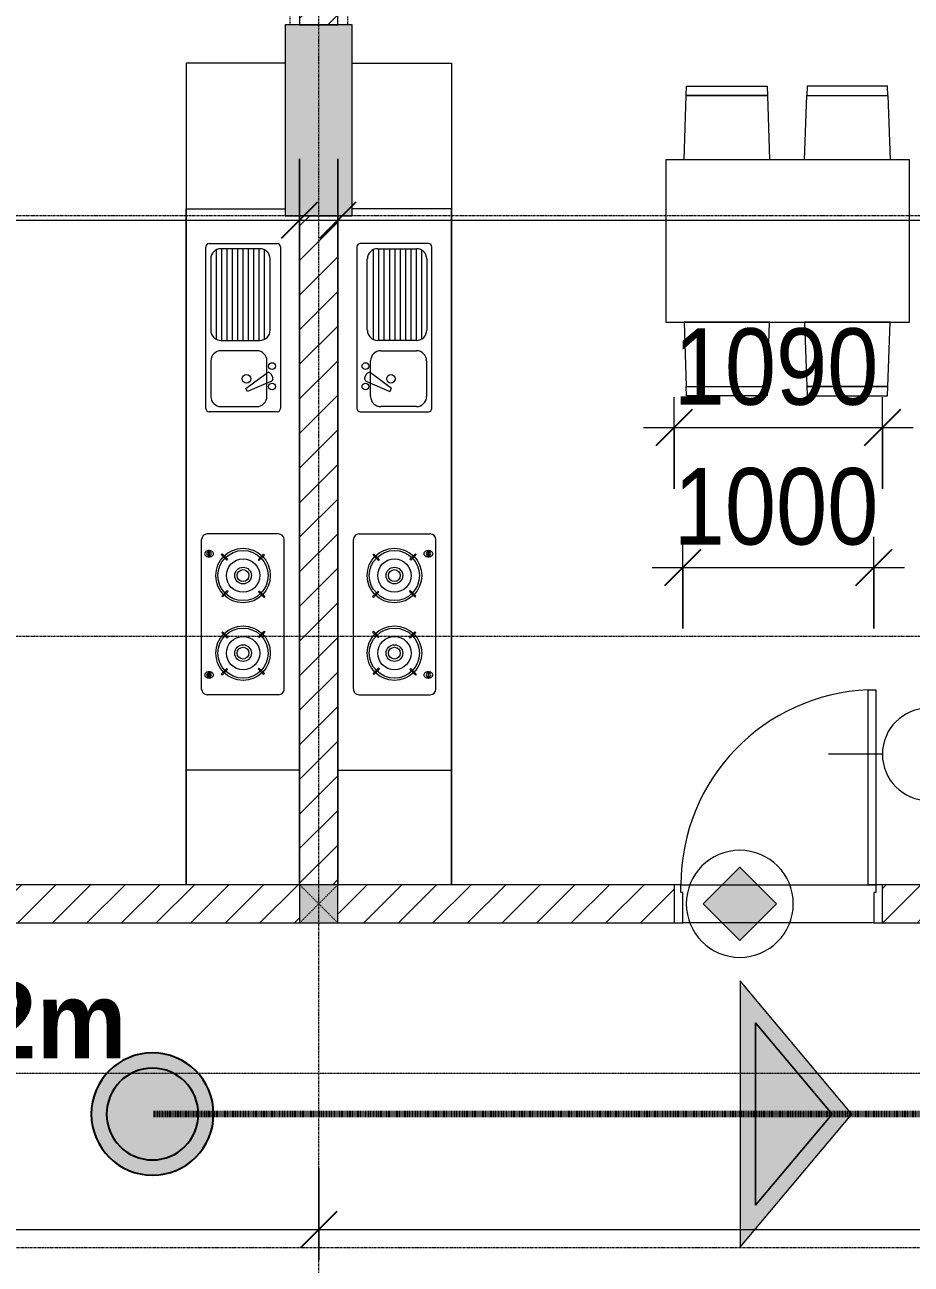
# Model space of a CAD drawing. Header units: millimetres. Extents: x 1591 to 239243, y -15958 to 82755.
# Drawn here: x 169613 to 174251, y 33752 to 40237 of the extents above; entities that cross this region are included whole.
import ezdxf

# ---------------------------------------------------------------- set-up
doc = ezdxf.new("R2010")
doc.units = ezdxf.units.MM
for name, pattern in [('1 NÉT CALL OUT', [6, 3, -3]), ('Dash 1_8_', [6.35, 3.175, -3.175]), ('Dash Dot 3_16_', [7.9375, 4.7625, -1.5875, 0, -1.5875]), ('Dash_2_', [6, 3, -3]), ('Grid Line', [22.225, 12.7, -3.175, 3.175, -3.175])]:
    doc.linetypes.add(name, pattern=pattern)
for name, color, linetype, lineweight in [('0-1', 250, 'Continuous', 5), ('A-ANNO-DIMS', 211, 'Continuous', 9), ('A-ANNO-DIMS-160', 211, 'Continuous', 9), ('A-ANNO-NOTE', 131, 'Continuous', 9), ('A-ANNO-NOTE-1', 131, 'Continuous', 25), ('A-AREA', 32, 'Dash 1_8_', 9), ('A-DETL-3', 90, '1 NÉT CALL OUT', 100), ('A-DETL-GENF-2', 10, 'Continuous', 9), ('A-DOOR-3', 10, 'Continuous', 9), ('A-DOOR-FRAM-1', 10, 'Continuous', 9), ('A-DOOR-IDEN', 31, 'Continuous', 9), ('A-FLOR-2', 9, 'Continuous', 9), ('A-WALL', 113, 'Continuous', 9), ('A-WALL-3', 113, 'Continuous', 18), ('A-WALL-PATT-2', 111, 'Continuous', 9), ('G-ANNO-SYMB-1', 111, 'Dash Dot 3_16_', 18), ('G-ANNO-TEXT-2', 142, 'Continuous', 9), ('I-FURN', 30, 'Continuous', 9), ('I-FURN-1', 254, 'Continuous', 9), ('S-COLS', 52, 'Continuous', 9), ('S-COLS-1', 52, 'Continuous', 5), ('S-COLS-2', 250, 'Continuous', 18), ('S-COLS-6', 52, 'Continuous', 18), ('S-COLS-HDLN', 52, 'Dash_2_', 9), ('S-GRID-1', 1, 'Grid Line', 9)]:
    doc.layers.add(name, color=color, linetype=linetype, lineweight=lineweight)
doc.styles.add('Arial_10', font='arial_0.ttf', dxfattribs={"width": 0.95, "height": 400})
doc.styles.add('UTM Avo', font='UTM Avo.ttf', dxfattribs={"width": 0.9, "height": 400})
doc.dimstyles.new('1_Dim_chi_tiet_2_5', dxfattribs={"dimscale": 304.8, "dimtxt": 399.720379, "dimasz": 0.629921, "dimexe": 0.524934, "dimexo": 0.0625, "dimgap": 0.052493, "dimtad": 1, "dimdec": 0, "dimrnd": 5, "dimzin": 0, "dimdsep": 46, "dimtxsty": 'UTM Avo', "dimblk1": 'OBLIQUE', "dimblk2": 'OBLIQUE', "dimsah": 1, "dimcen": 0.09, "dimdle": 0.524934, "dimazin": 0, "dimtfac": 1, "dimtdec": 4, "dimtix": 1, "dimtmove": 0, "dimatfit": 3, "dimfxl": 1.049869, "dimfxlon": 1, "dimtvp": 1, "dimtolj": 1, "dimtzin": 0, "dimarcsym": 2})
doc.dimstyles.new('1_Dim_chi_tiet_2_5_1', dxfattribs={"dimscale": 304.8, "dimtxt": 399.720379, "dimasz": 0.629921, "dimexe": 0.524934, "dimexo": 0.0625, "dimgap": 0.052493, "dimtad": 1, "dimdec": 0, "dimrnd": 5, "dimzin": 0, "dimdsep": 46, "dimtxsty": 'UTM Avo', "dimblk1": 'OBLIQUE', "dimblk2": 'OBLIQUE', "dimsah": 1, "dimcen": 0.09, "dimdle": 0.524934, "dimazin": 0, "dimtfac": 1, "dimtdec": 4, "dimtix": 1, "dimtmove": 0, "dimatfit": 3, "dimfxl": 1.049869, "dimfxlon": 1, "dimtvp": 1, "dimtolj": 1, "dimtzin": 0, "dimarcsym": 2})
pattern_1 = [(45, (101998.83, 0), (-90.50967, 90.50967), [])]

# ---------------------------------------------------------------- blocks, each defined once
blk = doc.blocks.new('NCV_TKTC_KET CAU_rvt-1-TKCS_MB TẦNG 5')
at = {"layer": 'S-COLS-1'}
blk.add_hatch(color=256, dxfattribs=at).paths.add_polyline_path([(69327.6, 39236.9), (69327.6, 40236.9), (68977.6, 40236.9), (68977.6, 39236.9), (69252.6, 39236.9)])
at = {"layer": 'S-COLS-2'}
for p, q in [((69327.6, 40236.9), (68977.6, 40236.9)), ((68977.6, 40236.9), (68977.6, 39236.9)), ((69327.6, 39236.9), (69327.6, 40236.9)), ((68977.6, 39236.9), (69327.6, 39236.9))]:
    blk.add_line(p, q, dxfattribs=at)
blk = doc.blocks.new('HE BEP A - HE BEP A-V108-TKCS_MB TẦNG 5')
at = {"layer": 'I-FURN'}
for p, q in [((3.5, -11), (765.9, -11)), ((3.5, -530.3), (3.5, -11)), ((765.9, -11), (765.9, -530.3)), ((765.9, -11), (765.9, -530.3)), ((4303.1, -11), (765.9, -11)), ((3703.5, -605.3), (3703.5, -11)), ((1810.5, -114.2), (965.9, -114.2)), ((2467.5, -494.2), (2467.5, -122.2)), ((3279.1, -92.2), (2497.5, -92.2)), ((2555.1, -129.3), (2587.6, -129.3)), ((2555.1, -133.3), (2555.1, -129.3)), ((2587.6, -129.3), (2587.6, -133.3)), ((3189, -129.3), (3189, -133.3)), ((3221.5, -129.3), (3189, -129.3)), ((3221.5, -133.3), (3221.5, -129.3)), ((3309.1, -494.2), (3309.1, -122.2)), ((948.4, -131.7), (948.4, -487.8)), ((975, -397.7), (975, -193.3)), ((981.5, -167.9), (1448.7, -167.9)), ((1028.4, -139.9), (1401.8, -139.9)), ((1455.1, -193.3), (1455.1, -397.7)), ((1509.1, -380.9), (1509.1, -194.2)), ((1562.5, -140.8), (1747.9, -140.8)), ((1801.3, -194.2), (1801.3, -380.9)), ((1828, -487.8), (1828, -131.7)), ((2587.6, -133.3), (2555.1, -133.3)), ((3189, -133.3), (3221.5, -133.3)), ((975, -195.9), (1455.1, -195.9)), ((975, -223.9), (1455.1, -223.9)), ((975, -251.9), (1455.1, -251.9)), ((2575.3, -194.9), (2570.9, -199.3)), ((2570.9, -199.3), (2600, -228.4)), ((2604.4, -224), (2575.3, -194.9)), ((2600, -228.4), (2604.4, -224)), ((2792.8, -197.7), (2763.7, -226.8)), ((2763.7, -226.8), (2768.1, -231.2)), ((2768.1, -231.2), (2797.2, -202)), ((2797.2, -202), (2792.8, -197.7)), ((2979.4, -202), (2983.8, -197.7)), ((3008.5, -231.2), (2979.4, -202)), ((2983.8, -197.7), (3012.9, -226.8)), ((3012.9, -226.8), (3008.5, -231.2)), ((3172.2, -224), (3201.4, -194.9)), ((3176.6, -228.4), (3172.2, -224)), ((3205.8, -199.3), (3176.6, -228.4)), ((3201.4, -194.9), (3205.8, -199.3)), ((975, -279.9), (1455.1, -279.9)), ((975, -307.9), (1455.1, -307.9)), ((975, -335.9), (1455.1, -335.9)), ((975, -363.9), (1455.1, -363.9)), ((1706.2, -324.4), (1627.3, -429.4)), ((1670.1, -454.1), (1721.6, -333.3)), ((1721.6, -333.3), (1706.2, -324.4)), ((2573.6, -416.8), (2602.8, -387.7)), ((2602.8, -387.7), (2607.1, -392.1)), ((3173.9, -387.7), (3169.5, -392.1)), ((3203, -416.8), (3173.9, -387.7)), ((975, -391.9), (1455.1, -391.9)), ((979.9, -419.9), (1450.3, -419.9)), ((1401.8, -451.1), (1028.4, -451.1)), ((1747.9, -434.2), (1562.5, -434.2)), ((2578, -421.2), (2573.6, -416.8)), ((2607.1, -392.1), (2578, -421.2)), ((2766.5, -394.9), (2770.8, -390.5)), ((2795.6, -424), (2766.5, -394.9)), ((2770.8, -390.5), (2800, -419.6)), ((2800, -419.6), (2795.6, -424)), ((3005.8, -390.5), (2976.7, -419.6)), ((2976.7, -419.6), (2981.1, -424)), ((2981.1, -424), (3010.2, -394.9)), ((3010.2, -394.9), (3005.8, -390.5)), ((3169.5, -392.1), (3198.6, -421.2)), ((3198.6, -421.2), (3203, -416.8)), ((965.9, -505.3), (1810.5, -505.3)), ((1644.6, -463.3), (1632.2, -456.1)), ((3279.1, -524.2), (2497.5, -524.2))]:
    blk.add_line(p, q, dxfattribs=at)
for centre, radius in [((2685.4, -309.4), 142.6), ((2685.4, -309.4), 131.3), ((3091.2, -309.4), 142.6), ((3091.2, -309.4), 131.3), ((2685.4, -309.4), 87.2), ((3091.2, -309.4), 87.2), ((1656.3, -327.5), 22.2), ((2685.4, -309.4), 43.6), ((2685.4, -309.4), 30.9), ((3091.2, -309.4), 43.6), ((3091.2, -309.4), 30.9), ((1589.4, -460.9), 17.8), ((1696.1, -460.9), 17.8)]:
    blk.add_circle(centre, radius, dxfattribs=at)
for centre, radius, start, end in [((965.9, -131.7), 17.5, 90, 180), ((1810.5, -131.7), 17.5, 0, 90), ((2497.5, -122.2), 30, 90, 180), ((2588.6, -131.7), 33.5, 163.94189, 180), ((2580.1, -129.2), 24.7, 145.20397, 163.94189), ((2571.3, -131.3), 11.6, 9.71775, 170.28225), ((2574.8, -125.5), 18.1, 120.79762, 145.20397), ((2571.4, -119.8), 11.5, 90, 120.79762), ((2571.4, -119.8), 11.5, 59.20238, 90), ((2568, -125.5), 18.1, 34.79603, 59.20238), ((2562.6, -129.2), 24.7, 16.05811, 34.79603), ((2554.1, -131.7), 33.5, 0, 16.05811), ((3222.5, -131.7), 33.5, 163.94189, 180), ((3214, -129.2), 24.7, 145.20397, 163.94189), ((3208.7, -125.5), 18.1, 120.79762, 145.20397), ((3205.3, -131.3), 11.6, 9.71775, 170.28225), ((3205.3, -119.8), 11.5, 90, 120.79762), ((3205.3, -119.8), 11.5, 59.20238, 90), ((3201.9, -125.5), 18.1, 34.79603, 59.20238), ((3196.5, -129.2), 24.7, 16.05811, 34.79603), ((3188, -131.7), 33.5, 0, 16.05811), ((3279.1, -122.2), 30, 360, 90), ((1028.4, -193.3), 53.3, 90, 180), ((1401.8, -193.3), 53.3, 0, 90), ((1562.5, -194.2), 53.3, 90, 180), ((1747.9, -194.2), 53.3, 0, 90), ((2588.6, -131.7), 33.5, 180, 196.05811), ((2580.1, -134.1), 24.7, 196.05811, 214.79603), ((2571.3, -131.3), 11.6, 189.9102, 350.0898), ((2574.8, -137.9), 18.1, 214.79603, 239.20238), ((2571.4, -143.6), 11.5, 239.20238, 270), ((2571.4, -143.6), 11.5, 270, 300.79762), ((2568, -137.9), 18.1, 300.79762, 325.20397), ((2562.6, -134.1), 24.7, 325.20397, 343.94189), ((2554.1, -131.7), 33.5, 343.94189, 0), ((3222.5, -131.7), 33.5, 180, 196.05811), ((3214, -134.1), 24.7, 196.05811, 214.79603), ((3208.7, -137.9), 18.1, 214.79603, 239.20238), ((3205.3, -131.3), 11.6, 189.9102, 350.0898), ((3205.3, -143.6), 11.5, 239.20238, 270), ((3205.3, -143.6), 11.5, 270, 300.79762), ((3201.9, -137.9), 18.1, 300.79762, 325.20397), ((3196.5, -134.1), 24.7, 325.20397, 343.94189), ((3188, -131.7), 33.5, 343.94189, 0), ((1562.5, -380.9), 53.3, 180, 270), ((1747.9, -380.9), 53.3, 270, 0), ((1028.4, -397.7), 53.3, 180, 270), ((1401.8, -397.7), 53.3, 270, 0), ((1641, -440.7), 17.8, 140.53825, 240.0479), ((965.9, -487.8), 17.5, 180, 270), ((1653.4, -447.9), 17.8, 240.0479, 339.46209), ((1810.5, -487.8), 17.5, 270, 0), ((2497.5, -494.2), 30, 180, 270), ((3279.1, -494.2), 30, 270, 0)]:
    blk.add_arc(centre, radius, start, end, dxfattribs=at)
at = {"layer": 'I-FURN-1'}
for p, q in [((3.5, -11), (4303.1, -11)), ((3.5, -530.3), (3.5, -11))]:
    blk.add_line(p, q, dxfattribs=at)
blk = doc.blocks.new('RES_BAN AN 1 - RES_BAN AN 1-901196-TKCS_MB TẦNG 5')
at = {"layer": 'I-FURN-1'}
for p, q in [((-425, 0), (-425, -1275)), ((425, 0), (-425, 0)), ((425, -1275), (425, 0)), ((-761.9, -113.5), (-809.6, -115.1)), ((-809.6, -115.1), (-809.6, -536.9)), ((-761.9, -113.5), (-425, -102.3)), ((-761.9, -538.5), (-761.9, -113.5)), ((-761.9, -538.5), (-761.9, -113.5)), ((-425, -102.3), (-425, -549.7)), ((425, -102.3), (425, -549.7)), ((761.9, -113.5), (425, -102.3)), ((761.9, -538.5), (761.9, -113.5)), ((761.9, -113.5), (761.9, -538.5)), ((809.6, -115.1), (761.9, -113.5)), ((809.6, -536.9), (809.6, -115.1)), ((-809.6, -536.9), (-761.9, -538.5)), ((-425, -549.7), (-761.9, -538.5)), ((425, -549.7), (761.9, -538.5)), ((761.9, -538.5), (809.6, -536.9)), ((-809.6, -745.3), (-761.9, -743.8)), ((-809.6, -1167.2), (-809.6, -745.3)), ((-761.9, -743.8), (-425, -732.5)), ((-761.9, -1168.8), (-761.9, -743.8)), ((-761.9, -743.8), (-761.9, -1168.8)), ((-425, -732.5), (-425, -1180)), ((425, -732.5), (425, -1180)), ((761.9, -743.8), (425, -732.5)), ((761.9, -743.8), (809.6, -745.3)), ((761.9, -1168.8), (761.9, -743.8)), ((761.9, -1168.8), (761.9, -743.8)), ((809.6, -745.3), (809.6, -1167.2)), ((-761.9, -1168.8), (-809.6, -1167.2)), ((809.6, -1167.2), (761.9, -1168.8)), ((-425, -1180), (-761.9, -1168.8)), ((425, -1180), (761.9, -1168.8)), ((-425, -1275), (425, -1275))]:
    blk.add_line(p, q, dxfattribs=at)
blk = doc.blocks.new('HE BEP A - HE BEP A-V110-TKCS_MB TẦNG 5')
at = {"layer": 'I-FURN'}
for p, q in [((3703.5, 605.3), (3703.5, 11)), ((3.5, 530.3), (3.5, 11)), ((765.9, 11), (765.9, 530.3)), ((765.9, 11), (765.9, 530.3)), ((3279.1, 524.2), (2497.5, 524.2)), ((948.4, 131.7), (948.4, 487.8)), ((965.9, 505.3), (1810.5, 505.3)), ((1644.6, 463.3), (1632.2, 456.1)), ((1670.1, 454.1), (1721.6, 333.3)), ((1828, 487.8), (1828, 131.7)), ((2467.5, 494.2), (2467.5, 122.2)), ((3309.1, 494.2), (3309.1, 122.2)), ((975, 397.7), (975, 193.3)), ((975, 391.9), (1455.1, 391.9)), ((979.9, 419.9), (1450.3, 419.9)), ((1401.8, 451.1), (1028.4, 451.1)), ((1455.1, 193.3), (1455.1, 397.7)), ((1747.9, 434.2), (1562.5, 434.2)), ((1706.2, 324.4), (1627.3, 429.4)), ((2578, 421.2), (2573.6, 416.8)), ((2573.6, 416.8), (2602.8, 387.7)), ((2607.1, 392.1), (2578, 421.2)), ((2602.8, 387.7), (2607.1, 392.1)), ((2795.6, 424), (2766.5, 394.9)), ((2766.5, 394.9), (2770.8, 390.5)), ((2770.8, 390.5), (2800, 419.6)), ((2800, 419.6), (2795.6, 424)), ((2976.7, 419.6), (2981.1, 424)), ((3005.8, 390.5), (2976.7, 419.6)), ((2981.1, 424), (3010.2, 394.9)), ((3010.2, 394.9), (3005.8, 390.5)), ((3169.5, 392.1), (3198.6, 421.2)), ((3173.9, 387.7), (3169.5, 392.1)), ((3203, 416.8), (3173.9, 387.7)), ((3198.6, 421.2), (3203, 416.8)), ((975, 363.9), (1455.1, 363.9)), ((975, 335.9), (1455.1, 335.9)), ((1509.1, 380.9), (1509.1, 194.2)), ((1721.6, 333.3), (1706.2, 324.4)), ((1801.3, 194.2), (1801.3, 380.9)), ((975, 307.9), (1455.1, 307.9)), ((975, 279.9), (1455.1, 279.9)), ((975, 251.9), (1455.1, 251.9)), ((975, 223.9), (1455.1, 223.9)), ((975, 195.9), (1455.1, 195.9)), ((2570.9, 199.3), (2600, 228.4)), ((2575.3, 194.9), (2570.9, 199.3)), ((2604.4, 224), (2575.3, 194.9)), ((2600, 228.4), (2604.4, 224)), ((2763.7, 226.8), (2768.1, 231.2)), ((2792.8, 197.7), (2763.7, 226.8)), ((2768.1, 231.2), (2797.2, 202)), ((2797.2, 202), (2792.8, 197.7)), ((3008.5, 231.2), (2979.4, 202)), ((2979.4, 202), (2983.8, 197.7)), ((2983.8, 197.7), (3012.9, 226.8)), ((3012.9, 226.8), (3008.5, 231.2)), ((3176.6, 228.4), (3172.2, 224)), ((3172.2, 224), (3201.4, 194.9)), ((3205.8, 199.3), (3176.6, 228.4)), ((3201.4, 194.9), (3205.8, 199.3)), ((981.5, 167.9), (1448.7, 167.9)), ((1028.4, 139.9), (1401.8, 139.9)), ((1562.5, 140.8), (1747.9, 140.8)), ((2555.1, 133.3), (2555.1, 129.3)), ((2587.6, 133.3), (2555.1, 133.3)), ((2587.6, 129.3), (2587.6, 133.3)), ((3189, 129.3), (3189, 133.3)), ((3189, 133.3), (3221.5, 133.3)), ((3221.5, 133.3), (3221.5, 129.3)), ((1810.5, 114.2), (965.9, 114.2)), ((3279.1, 92.2), (2497.5, 92.2)), ((2555.1, 129.3), (2587.6, 129.3)), ((3221.5, 129.3), (3189, 129.3)), ((3.5, 11), (765.9, 11)), ((4303.1, 11), (765.9, 11))]:
    blk.add_line(p, q, dxfattribs=at)
for centre, radius in [((1589.4, 460.9), 17.8), ((1696.1, 460.9), 17.8), ((2685.4, 309.4), 142.6), ((2685.4, 309.4), 131.3), ((2685.4, 309.4), 87.2), ((3091.2, 309.4), 142.6), ((3091.2, 309.4), 131.3), ((3091.2, 309.4), 87.2), ((1656.3, 327.5), 22.2), ((2685.4, 309.4), 43.6), ((2685.4, 309.4), 30.9), ((3091.2, 309.4), 43.6), ((3091.2, 309.4), 30.9)]:
    blk.add_circle(centre, radius, dxfattribs=at)
for centre, radius, start, end in [((2497.5, 494.2), 30, 90, 180), ((3279.1, 494.2), 30, 360, 90), ((965.9, 487.8), 17.5, 90, 180), ((1641, 440.7), 17.8, 119.9521, 219.46175), ((1653.4, 447.9), 17.8, 20.53791, 119.9521), ((1810.5, 487.8), 17.5, 0, 90), ((1028.4, 397.7), 53.3, 90, 180), ((1401.8, 397.7), 53.3, 360, 90), ((1562.5, 380.9), 53.3, 90, 180), ((1747.9, 380.9), 53.3, 360, 90), ((965.9, 131.7), 17.5, 180, 270), ((1028.4, 193.3), 53.3, 180, 270), ((1401.8, 193.3), 53.3, 270, 360), ((1562.5, 194.2), 53.3, 180, 270), ((1747.9, 194.2), 53.3, 270, 360), ((1810.5, 131.7), 17.5, 270, 360), ((2588.6, 131.7), 33.5, 163.94189, 180), ((2588.6, 131.7), 33.5, 180, 196.05811), ((2580.1, 134.1), 24.7, 145.20397, 163.94189), ((2571.3, 131.3), 11.6, 9.9102, 170.0898), ((2574.8, 137.9), 18.1, 120.79762, 145.20397), ((2571.4, 143.6), 11.5, 90, 120.79762), ((2571.4, 143.6), 11.5, 59.20238, 90), ((2568, 137.9), 18.1, 34.79603, 59.20238), ((2562.6, 134.1), 24.7, 16.05811, 34.79603), ((2554.1, 131.7), 33.5, 0, 16.05811), ((2554.1, 131.7), 33.5, 343.94189, 0), ((3222.5, 131.7), 33.5, 163.94189, 180), ((3222.5, 131.7), 33.5, 180, 196.05811), ((3214, 134.1), 24.7, 145.20397, 163.94189), ((3208.7, 137.9), 18.1, 120.79762, 145.20397), ((3205.3, 131.3), 11.6, 9.9102, 170.0898), ((3205.3, 143.6), 11.5, 90, 120.79762), ((3205.3, 143.6), 11.5, 59.20238, 90), ((3201.9, 137.9), 18.1, 34.79603, 59.20238), ((3196.5, 134.1), 24.7, 16.05811, 34.79603), ((3188, 131.7), 33.5, 0, 16.05811), ((3188, 131.7), 33.5, 343.94189, 0), ((2497.5, 122.2), 30, 180, 270), ((2580.1, 129.2), 24.7, 196.05811, 214.79603), ((2571.3, 131.3), 11.6, 189.71775, 350.28225), ((2574.8, 125.5), 18.1, 214.79603, 239.20238), ((2571.4, 119.8), 11.5, 239.20238, 270), ((2571.4, 119.8), 11.5, 270, 300.79762), ((2568, 125.5), 18.1, 300.79762, 325.20397), ((2562.6, 129.2), 24.7, 325.20397, 343.94189), ((3214, 129.2), 24.7, 196.05811, 214.79603), ((3208.7, 125.5), 18.1, 214.79603, 239.20238), ((3205.3, 131.3), 11.6, 189.71775, 350.28225), ((3205.3, 119.8), 11.5, 239.20238, 270), ((3205.3, 119.8), 11.5, 270, 300.79762), ((3201.9, 125.5), 18.1, 300.79762, 325.20397), ((3196.5, 129.2), 24.7, 325.20397, 343.94189), ((3279.1, 122.2), 30, 270, 360)]:
    blk.add_arc(centre, radius, start, end, dxfattribs=at)
at = {"layer": 'I-FURN-1'}
for p, q in [((3.5, 530.3), (3.5, 11)), ((3.5, 11), (4303.1, 11))]:
    blk.add_line(p, q, dxfattribs=at)
blk = doc.blocks.new('NCV_TKTC_TANG 5_rvt-1-TKCS_MB TẦNG 5')
at = {"layer": 'A-FLOR-2'}
for p, q in [((69052.6, 35737.4), (69052.6, 39236.9)), ((69252.6, 39236.9), (69252.6, 35737.4)), ((71047.6, 35736.9), (72067.6, 35736.9))]:
    blk.add_line(p, q, dxfattribs=at)
at = {"layer": 'I-FURN-1'}
for name, p, rotation in [('HE BEP A - HE BEP A-V110-TKCS_MB TẦNG 5', (68447.2, 40040.4), 270.0000000000001), ('HE BEP A - HE BEP A-V108-TKCS_MB TẦNG 5', (69857.9, 40040.4), 269.9999999999999), ('RES_BAN AN 1 - RES_BAN AN 1-901196-TKCS_MB TẦNG 5', (72244.3, 39105.7), 269.9999999999999)]:
    blk.add_blockref(name, p, dxfattribs=dict(at, rotation=rotation))
blk = doc.blocks.new('G1_SOF - BO TRU - 200x200-3055083-TKCS_MB TẦNG 5')
at = {"layer": 'S-COLS'}
blk.add_hatch(color=256, dxfattribs=at).paths.add_polyline_path([(100, -100), (100, 100), (-100, 100), (-100, -100), (8.4, -100)])
at = {"layer": 'S-COLS-6'}
for p, q in [((100, 100), (-100, 100)), ((-100, 100), (-100, -100)), ((100, -100), (100, 100)), ((-100, -100), (100, -100))]:
    blk.add_line(p, q, dxfattribs=at)
at = {"layer": 'S-COLS-HDLN'}
for p, q in [((100, 100), (-100, -100)), ((-100, 100), (100, -100))]:
    blk.add_line(p, q, dxfattribs=at)
blk = doc.blocks.new('FD_05 - FD_05-1000x2200mm-835434-TKCS_MB TẦNG 5')
at = {"layer": 'A-DETL-GENF-2'}
for p, q in [((470, 100), (470, 1120)), ((470, 1120), (510, 1120)), ((510, 1120), (510, 100)), ((510, 100), (470, 100))]:
    blk.add_line(p, q, dxfattribs=at)
blk.add_arc((510, 100), 1020, 92.24747, 180, dxfattribs=at)
at = {"layer": 'A-DOOR-FRAM-1'}
for p, q in [((-510, 100), (-545, 100)), ((-545, 100), (-545, -100)), ((-510, 60), (-510, 100)), ((545, 100), (510, 100)), ((510, 100), (510, 60)), ((545, -100), (545, 100)), ((-500, 60), (-510, 60)), ((-500, -100), (-500, 60)), ((510, 60), (500, 60)), ((500, 60), (500, -100)), ((-545, -100), (-500, -100)), ((500, -100), (545, -100))]:
    blk.add_line(p, q, dxfattribs=at)
blk = doc.blocks.new('DIMBLOCK45-TKCS_MB TẦNG 5')
at = {"layer": 'A-ANNO-DIMS-160'}
for p, q in [((163051.4, 39534.8), (163051.4, 39054.8)), ((163051.4, 39214.8), (163051.4, 39534.8)), ((171051.4, 39534.8), (171051.4, 39054.8)), ((171051.4, 39214.8), (171051.4, 39534.8)), ((162891.4, 39214.8), (171211.4, 39214.8))]:
    blk.add_line(p, q, dxfattribs=at)
at = {"layer": 'A-ANNO-DIMS-160', "lineweight": 25}
for p, q in [((163051.4, 39214.8), (163147.4, 39310.8)), ((171051.4, 39214.8), (171147.4, 39310.8)), ((163051.4, 39214.8), (162955.4, 39118.8)), ((171051.4, 39214.8), (170955.4, 39118.8))]:
    blk.add_line(p, q, dxfattribs=at)
at = {"layer": 'A-ANNO-DIMS-160', "color": 0, "insert": (166503.6, 39734.4), "char_height": 400, "width": 1314.636, "attachment_point": 1, "line_spacing_factor": 1.110334, "style": 'UTM Avo'}
blk.add_mtext('8000', dxfattribs=at)
blk = doc.blocks.new('_Oblique')
at = {"color": 0, "linetype": 'ByBlock', "lineweight": -2}
blk.add_line((-0.5, -0.5), (0.5, 0.5), dxfattribs=at)
blk = doc.blocks.new('DIMBLOCK46-TKCS_MB TẦNG 5')
at = {"layer": 'A-ANNO-DIMS-160'}
for p, q in [((171251.4, 39534.8), (171251.4, 39054.8)), ((171251.4, 39214.8), (171251.4, 39534.8)), ((179251.4, 39534.8), (179251.4, 39054.8)), ((179251.4, 39214.8), (179251.4, 39534.8)), ((171091.4, 39214.8), (179411.4, 39214.8))]:
    blk.add_line(p, q, dxfattribs=at)
at = {"layer": 'A-ANNO-DIMS-160', "lineweight": 25}
for p, q in [((171251.4, 39214.8), (171347.4, 39310.8)), ((179251.4, 39214.8), (179347.4, 39310.8)), ((171251.4, 39214.8), (171155.4, 39118.8)), ((179251.4, 39214.8), (179155.4, 39118.8))]:
    blk.add_line(p, q, dxfattribs=at)
at = {"layer": 'A-ANNO-DIMS-160', "color": 0, "insert": (174703.6, 39734.4), "char_height": 400, "width": 1314.636, "attachment_point": 1, "line_spacing_factor": 1.110334, "style": 'UTM Avo'}
blk.add_mtext('8000', dxfattribs=at)
blk = doc.blocks.new('DIMBLOCK107-TKCS_MB TẦNG 5')
at = {"layer": 'A-ANNO-DIMS-160'}
for p, q in [((173011.4, 37809.1), (173011.4, 38289.1)), ((174101.4, 37809.1), (174101.4, 38289.1)), ((172851.4, 38129.1), (174261.4, 38129.1)), ((173011.4, 38129.1), (173011.4, 37809.1)), ((174101.4, 38129.1), (174101.4, 37809.1))]:
    blk.add_line(p, q, dxfattribs=at)
at = {"layer": 'A-ANNO-DIMS-160', "lineweight": 25}
for p, q in [((173011.4, 38129.1), (173107.4, 38225.1)), ((174101.4, 38129.1), (174197.4, 38225.1)), ((173011.4, 38129.1), (172915.4, 38033.1)), ((174101.4, 38129.1), (174005.4, 38033.1))]:
    blk.add_line(p, q, dxfattribs=at)
at = {"layer": 'A-ANNO-DIMS-160', "color": 0, "insert": (173008.6, 38648.7), "char_height": 400, "width": 1314.636, "attachment_point": 1, "line_spacing_factor": 1.110334, "style": 'UTM Avo'}
blk.add_mtext('1090', dxfattribs=at)
blk = doc.blocks.new('DIMBLOCK153-TKCS_MB TẦNG 5')
at = {"layer": 'A-ANNO-DIMS-160'}
for p, q in [((173056.4, 37077.7), (173056.4, 37557.7)), ((174056.4, 37077.7), (174056.4, 37557.7)), ((172896.4, 37397.7), (174216.4, 37397.7)), ((173056.4, 37397.7), (173056.4, 37077.7)), ((174056.4, 37397.7), (174056.4, 37077.7))]:
    blk.add_line(p, q, dxfattribs=at)
at = {"layer": 'A-ANNO-DIMS-160', "lineweight": 25}
for p, q in [((173056.4, 37397.7), (173152.4, 37493.7)), ((174056.4, 37397.7), (174152.4, 37493.7)), ((173056.4, 37397.7), (172960.4, 37301.7)), ((174056.4, 37397.7), (173960.4, 37301.7))]:
    blk.add_line(p, q, dxfattribs=at)
at = {"layer": 'A-ANNO-DIMS-160', "color": 0, "insert": (173008.6, 37917.4), "char_height": 400, "width": 1314.636, "attachment_point": 1, "line_spacing_factor": 1.110334, "style": 'UTM Avo'}
blk.add_mtext('1000', dxfattribs=at)
blk = doc.blocks.new('STN_Door Tag - STN_Door Tag-1788670-TKCS_MB TẦNG 5')
at = {"layer": 'A-DOOR-IDEN'}
for p, q in [((-3.37, 1.495), (3.431, 1.495)), ((-3.37, -1.524), (3.431, -1.524))]:
    blk.add_line(p, q, dxfattribs=at)
for centre, start, end in [((-3.37, -0.015), 90, 270), ((3.431, -0.015), 270, 90)]:
    blk.add_arc(centre, 1.509, start, end, dxfattribs=at)
blk = doc.blocks.new('DIMBLOCK257-TKCS_MB TẦNG 5')
at = {"layer": 'A-ANNO-DIMS-160'}
for p, q in [((162951.4, 34253.5), (162951.4, 33773.5)), ((162951.4, 33933.5), (162951.4, 34253.5)), ((171151.4, 34253.5), (171151.4, 33773.5)), ((171151.4, 33933.5), (171151.4, 34253.5)), ((162951.4, 33933.5), (171151.4, 33933.5))]:
    blk.add_line(p, q, dxfattribs=at)
at = {"layer": 'A-ANNO-DIMS-160', "lineweight": 25}
for p, q in [((162951.4, 33933.5), (163047.4, 34029.5)), ((171151.4, 33933.5), (171247.4, 34029.5)), ((162951.4, 33933.5), (162855.4, 33837.5)), ((171151.4, 33933.5), (171055.4, 33837.5))]:
    blk.add_line(p, q, dxfattribs=at)
at = {"layer": 'A-ANNO-DIMS-160', "color": 0, "insert": (166503.6, 34453.1), "char_height": 400, "width": 1314.636, "attachment_point": 1, "line_spacing_factor": 1.110334, "style": 'UTM Avo'}
blk.add_mtext('8200', dxfattribs=at)
blk = doc.blocks.new('DIMBLOCK258-TKCS_MB TẦNG 5')
at = {"layer": 'A-ANNO-DIMS-160'}
for p, q in [((171151.4, 34253.5), (171151.4, 33773.5)), ((171151.4, 33933.5), (171151.4, 34253.5)), ((179351.4, 34253.5), (179351.4, 33773.5)), ((179351.4, 33933.5), (179351.4, 34253.5)), ((171151.4, 33933.5), (179351.4, 33933.5))]:
    blk.add_line(p, q, dxfattribs=at)
at = {"layer": 'A-ANNO-DIMS-160', "lineweight": 25}
for p, q in [((171151.4, 33933.5), (171247.4, 34029.5)), ((179351.4, 33933.5), (179447.4, 34029.5)), ((171151.4, 33933.5), (171055.4, 33837.5)), ((179351.4, 33933.5), (179255.4, 33837.5))]:
    blk.add_line(p, q, dxfattribs=at)
at = {"layer": 'A-ANNO-DIMS-160', "color": 0, "insert": (174703.6, 34453.1), "char_height": 400, "width": 1314.636, "attachment_point": 1, "line_spacing_factor": 1.110334, "style": 'UTM Avo'}
blk.add_mtext('8200', dxfattribs=at)
blk = doc.blocks.new('HDNDCT_DIEM THOAT HIEM XA NHAT - HDNDCT_DIEM THOAT HIEM XA NHAT-1614703-TKCS_MB TẦNG 5')
at = {"layer": 'A-ANNO-NOTE'}
h = blk.add_hatch(color=256, dxfattribs=at)
edge = h.paths.add_edge_path()
edge.add_arc((0, 0), 2, 0, 180)
edge.add_arc((0, 0), 2, 180, 360)
edge = h.paths.add_edge_path()
edge.add_arc((0, 0), 1.5, 180, 360)
edge.add_arc((0, 0), 1.5, 360, 540)
h = blk.add_hatch(color=256, dxfattribs=at)
edge = h.paths.add_edge_path()
edge.add_arc((0, 0), 1.5, 0, 180)
edge.add_arc((0, 0), 1.5, 180, 360)
at = {"layer": 'A-ANNO-NOTE-1'}
for radius, start, end in [(2, 360, 180), (1.5, 0, 180), (1.5, 360, 180), (2, 180, 360), (1.5, 180, 0), (1.5, 180, 360)]:
    blk.add_arc((0, 0), radius, start, end, dxfattribs=at)
blk = doc.blocks.new('HDNDCT_GHI CHÚ CỬA CHỐNG CHÁY EI30 - HDNDCT_GHI CHÚ CỬA CHỐNG CHÁY EI30-2461928-TKCS_MB TẦNG 5')
at = {"layer": 'A-ANNO-NOTE'}
blk.add_hatch(color=256, dxfattribs=at).paths.add_polyline_path([(-1.2, 0), (0, 1.2), (1.2, 0), (0, -1.2)])
for p, q in [((0, 1.2), (-1.2, 0)), ((1.2, 0), (0, 1.2)), ((-1.2, 0), (0, -1.2)), ((0, -1.2), (1.2, 0))]:
    blk.add_line(p, q, dxfattribs=at)
for start, end in [(360, 180), (180, 360)]:
    blk.add_arc((0, 0), 1.75, start, end, dxfattribs=at)
blk = doc.blocks.new('HDNDCT_MŨI TÊN THOÁT HIỂM - HDNDCT_MŨI TÊN THOÁT HIỂM-1614704-TKCS_MB TẦNG 5')
at = {"layer": 'A-ANNO-NOTE'}
h = blk.add_hatch(color=256, dxfattribs=at)
h.paths.add_polyline_path([(-3.153, 0), (0.5, 4.353), (0.5, -4.353)])
h.paths.add_polyline_path([(-2.5, 0), (0, -2.979), (0, 2.979)])
blk.add_hatch(color=256, dxfattribs=at).paths.add_polyline_path([(0, 2.979), (0, -2.979), (-2.5, 0)])
for p, q in [((0.5, 4.353), (-3.153, 0)), ((0.5, -4.353), (0.5, 4.353)), ((-2.5, 0), (0, 2.979)), ((0, 2.979), (-2.5, 0)), ((0, 2.979), (0, -2.979)), ((0, -2.979), (0, 2.979)), ((-3.153, 0), (0.5, -4.353)), ((0, -2.979), (-2.5, 0)), ((-2.5, 0), (0, -2.979))]:
    blk.add_line(p, q, dxfattribs=at)

msp = doc.modelspace()

# ---------------------------------------------------------------- hatches: boundary and pattern name
at = {"layer": 'A-WALL-PATT-2'}
h = msp.add_hatch(dxfattribs=at)
h.set_pattern_fill('FP_1', color=256, style=0, pattern_type=2)
h.set_pattern_definition(pattern_1)
h.paths.add_polyline_path([(171251.4, 40236.9), (171251.4, 43936.9), (171051.4, 43936.9), (171051.4, 40236.9)])
h = msp.add_hatch(dxfattribs=at)
h.set_pattern_fill('FP_1', color=256, style=0, pattern_type=2)
h.set_pattern_definition(pattern_1)
h.paths.add_polyline_path([(171251.4, 35737.4), (171251.4, 39236.9), (171051.4, 39236.9), (171051.5, 35737.4)])
h = msp.add_hatch(dxfattribs=at)
h.set_pattern_fill('FP_1', color=256, style=0, pattern_type=2)
h.set_pattern_definition(pattern_1)
h.paths.add_polyline_path([(146651.5, 35537.4), (151451.7, 35537.4), (151451.7, 35737.4), (146651.5, 35736.9), (146651.5, 35554)])
h.paths.add_polyline_path([(161091.4, 35537.4), (162851.4, 35537.4), (162851.4, 35737.4), (161091.4, 35736.9), (161091.4, 35697.4)])
h.paths.add_polyline_path([(179070.6, 35537.4), (179251.4, 35537.4), (179251.4, 35737.4), (176251.7, 35736.9), (176251.7, 35537.4)])
h.paths.add_polyline_path([(159860.9, 35537.4), (160001.4, 35537.4), (160001.4, 35737.4), (158651.4, 35736.9), (158651.4, 35537.4), (159851.4, 35537.4)])
h.paths.add_polyline_path([(166151.4, 35537.4), (167851.7, 35537.4), (167851.7, 35737.4), (163051.4, 35736.9), (163051.4, 35537.4), (166051.4, 35537.4)])
h.paths.add_polyline_path([(158451.4, 35537.4), (158451.4, 35737.4), (154851.5, 35736.9), (154851.5, 35537.4), (158114.3, 35537.4)])
h.paths.add_polyline_path([(176051.7, 35537.4), (176051.7, 35737.4), (174101.4, 35736.9), (174101.4, 35537.4), (175846.5, 35537.4)])
h.paths.add_polyline_path([(151651.7, 35537.4), (153411.4, 35537.4), (153411.4, 35737.4), (151651.7, 35736.9), (151651.7, 35685.3)])
h.paths.add_polyline_path([(173011.4, 35537.4), (173011.4, 35737.4), (171251.5, 35736.9), (171251.5, 35537.4), (172622.5, 35537.4)])
h.paths.add_polyline_path([(154651.5, 35537.4), (154650.6, 35737.4), (154501.4, 35736.9), (154501.4, 35537.4), (154651.4, 35537.4)])
h.paths.add_polyline_path([(170976.4, 35537.4), (171051.5, 35537.4), (171051.4, 35737.4), (169291.4, 35736.9), (169291.4, 35537.4), (170457, 35537.4)])
h.paths.add_polyline_path([(168051.7, 35537.4), (168201.4, 35537.4), (168201.4, 35737.4), (168051.7, 35736.9), (168051.7, 35543.2)])

# ---------------------------------------------------------------- linework, layer by layer
at = {"layer": 'A-AREA'}
for p, q in [((171001.4, 40236.9), (171001.4, 40536.9)), ((171301.4, 40536.9), (171301.4, 40236.9))]:
    msp.add_line(p, q, dxfattribs=at)
at = {"layer": 'A-DETL-3'}
msp.add_line((184681.4, 34537.4), (170281.4, 34537.4), dxfattribs=at)
at = {"layer": 'A-DOOR-IDEN'}
msp.add_line((173818.3, 36421.6), (174100.6, 36421.5), dxfattribs=at)
at = {"layer": 'A-WALL'}
for p, q in [((173046.4, 35737.4), (174066.4, 35737.4)), ((174056.4, 35537.4), (173056.4, 35537.4))]:
    msp.add_line(p, q, dxfattribs=at)
at = {"layer": 'A-WALL-3'}
for p, q in [((171051.4, 43936.9), (171051.4, 40236.9)), ((171251.4, 40236.9), (171251.4, 43936.9)), ((171051.4, 40236.9), (171251.4, 40236.9)), ((171051.4, 39236.9), (171051.4, 35737.4)), ((171251.4, 39236.9), (171051.4, 39236.9)), ((171251.4, 35737.4), (171251.4, 39236.9)), ((171051.4, 35737.4), (169291.4, 35737.4)), ((173011.4, 35737.4), (171251.5, 35737.4)), ((176051.7, 35737.4), (174101.4, 35737.4)), ((169291.4, 35537.4), (171051.5, 35537.4)), ((171251.5, 35537.4), (173011.4, 35537.4)), ((174101.4, 35537.4), (176051.7, 35537.4))]:
    msp.add_line(p, q, dxfattribs=at)
at = {"layer": 'G-ANNO-SYMB-1'}
msp.add_line((130746.6, 34751.5), (236925.7, 34751.5), dxfattribs=at)
at = {"layer": 'S-GRID-1'}
for p, q in [((171151.4, 19118.3), (171151.4, 76659.6)), ((229978.4, 39236.9), (136410.9, 39236.9)), ((229978.4, 37036.9), (136410.9, 37036.9)), ((227946.4, 33836.9), (138442.9, 33836.9))]:
    msp.add_line(p, q, dxfattribs=at)

# ---------------------------------------------------------------- block references
at = {"layer": '0-1'}
for name in ['NCV_TKTC_KET CAU_rvt-1-TKCS_MB TẦNG 5', 'NCV_TKTC_TANG 5_rvt-1-TKCS_MB TẦNG 5']:
    msp.add_blockref(name, (101998.8, 0), dxfattribs=at)
at = {"layer": 'A-ANNO-NOTE', "xscale": 160, "yscale": 160, "zscale": 160}
for name, p in [('HDNDCT_GHI CHÚ CỬA CHỐNG CHÁY EI30 - HDNDCT_GHI CHÚ CỬA CHỐNG CHÁY EI30-2461928-TKCS_MB TẦNG 5', (173354.6, 35637.4)), ('HDNDCT_DIEM THOAT HIEM XA NHAT - HDNDCT_DIEM THOAT HIEM XA NHAT-1614703-TKCS_MB TẦNG 5', (170281.4, 34537.4))]:
    msp.add_blockref(name, p, dxfattribs=at)
at = {"layer": 'A-ANNO-NOTE', "xscale": 160, "yscale": 160, "zscale": 160, "rotation": 180}
msp.add_blockref('HDNDCT_MŨI TÊN THOÁT HIỂM - HDNDCT_MŨI TÊN THOÁT HIỂM-1614704-TKCS_MB TẦNG 5', (173437, 34537.4), dxfattribs=at)
at = {"layer": 'A-DOOR-3'}
msp.add_blockref('FD_05 - FD_05-1000x2200mm-835434-TKCS_MB TẦNG 5', (173556.4, 35637.4), dxfattribs=at)
at = {"layer": 'A-DOOR-IDEN', "xscale": 159.9999999999999, "yscale": 159.9999999999999, "zscale": 159.9999999999999}
msp.add_blockref('STN_Door Tag - STN_Door Tag-1788670-TKCS_MB TẦNG 5', (174881.3, 36422.2), dxfattribs=at)
at = {"layer": 'S-COLS'}
msp.add_blockref('G1_SOF - BO TRU - 200x200-3055083-TKCS_MB TẦNG 5', (171151.5, 35637.4), dxfattribs=at)

# ---------------------------------------------------------------- texts
at = {"layer": 'G-ANNO-TEXT-2', "insert": (169615.2, 35028.4), "char_height": 400, "width": 1437.92, "attachment_point": 5, "line_spacing_factor": 0.936439, "style": 'Arial_10'}
msp.add_mtext('\\pt1824,3648,5472,7296,9120,10944,12768,14592,16416,18240,20064,21888,23712,25536,27360,29184,31008,32832,34656,36480,38304,40128,41952,43776,45600,47424,49248,51072,52896,54720,56544,58368;{\\fArial|b1|i0|c0|p34;22m}', dxfattribs=at)

# ---------------------------------------------------------------- dimensions: what is measured, and where the dimension line sits
at = {"layer": 'A-ANNO-DIMS'}
for base, p1, p2, dimstyle, override, picture, middle in [((171051.4, 39214.8), (163051.4, 39534.8), (171051.4, 39534.8), '1_Dim_chi_tiet_2_5', {"dimpost": '<>', "dimfxl": 8000}, 'DIMBLOCK45-TKCS_MB TẦNG 5', (167051.4, 39437.8)), ((179251.4, 39214.8), (171251.4, 39534.8), (179251.4, 39534.8), '1_Dim_chi_tiet_2_5', {"dimpost": '<>', "dimfxl": 8000}, 'DIMBLOCK46-TKCS_MB TẦNG 5', (175251.4, 39437.8)), ((174101.4, 38129.1), (173011.4, 37809.1), (174101.4, 37809.1), '1_Dim_chi_tiet_2_5', {"dimpost": '<>', "dimfxl": 1090}, 'DIMBLOCK107-TKCS_MB TẦNG 5', (173556.4, 38352.1)), ((174056.4, 37397.7), (173056.4, 37077.7), (174056.4, 37077.7), '1_Dim_chi_tiet_2_5', {"dimpost": '<>', "dimfxl": 1000}, 'DIMBLOCK153-TKCS_MB TẦNG 5', (173556.4, 37620.7)), ((171151.4, 33933.5), (162951.4, 34253.5), (171151.4, 34253.5), '1_Dim_chi_tiet_2_5_1', {"dimpost": '<>', "dimfxl": 8200}, 'DIMBLOCK257-TKCS_MB TẦNG 5', (167051.4, 34156.5)), ((179351.4, 33933.5), (171151.4, 34253.5), (179351.4, 34253.5), '1_Dim_chi_tiet_2_5_1', {"dimpost": '<>', "dimfxl": 8200}, 'DIMBLOCK258-TKCS_MB TẦNG 5', (175251.4, 34156.5))]:
    dim = msp.add_linear_dim(base=base, p1=p1, p2=p2, dimstyle=dimstyle, override=override, dxfattribs=at)
    dim.commit()
    dim.dimension.update_dxf_attribs({"geometry": picture, "text_midpoint": middle})

doc.saveas('drawing.dxf')
